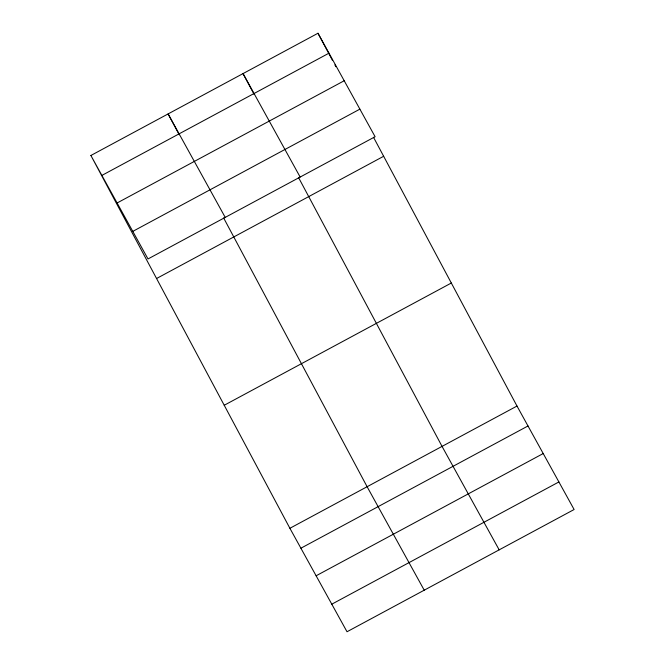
<?xml version="1.0" encoding="UTF-8"?>
<svg xmlns="http://www.w3.org/2000/svg" width="665" height="665" viewBox="0 0 665 665"><rect width="100%" height="100%" fill="white"/><g stroke="black" fill="none" stroke-linecap="round" stroke-linejoin="round"><path stroke-width="1" d="M90.889 155.485L317.986 33.25L375.102 136.716L148.004 258.951L90.889 155.485L289.898 528.284L347.014 631.75L574.111 509.515L516.996 406.049L373.514 137.281M101.895 175.41L328.984 53.175M117.106 202.983L344.204 80.748M132.792 231.378L359.881 109.143M156.566 278.51L383.655 156.275M224.23 405.259L451.319 283.024M289.898 528.284L516.996 406.049M300.904 548.209L527.993 425.974M316.116 575.782L543.214 453.547M331.793 604.186L558.891 481.95M300.156 177.048L243.041 73.591L254.155 94.397M499.166 549.855L442.05 446.39L298.577 177.613M225.219 217.388L168.104 113.923L179.209 134.729M424.228 590.188L367.113 486.73L223.64 217.954M317.986 33.25L332.475 60.39M334.886 64.912L335.85 66.716"/></g></svg>
